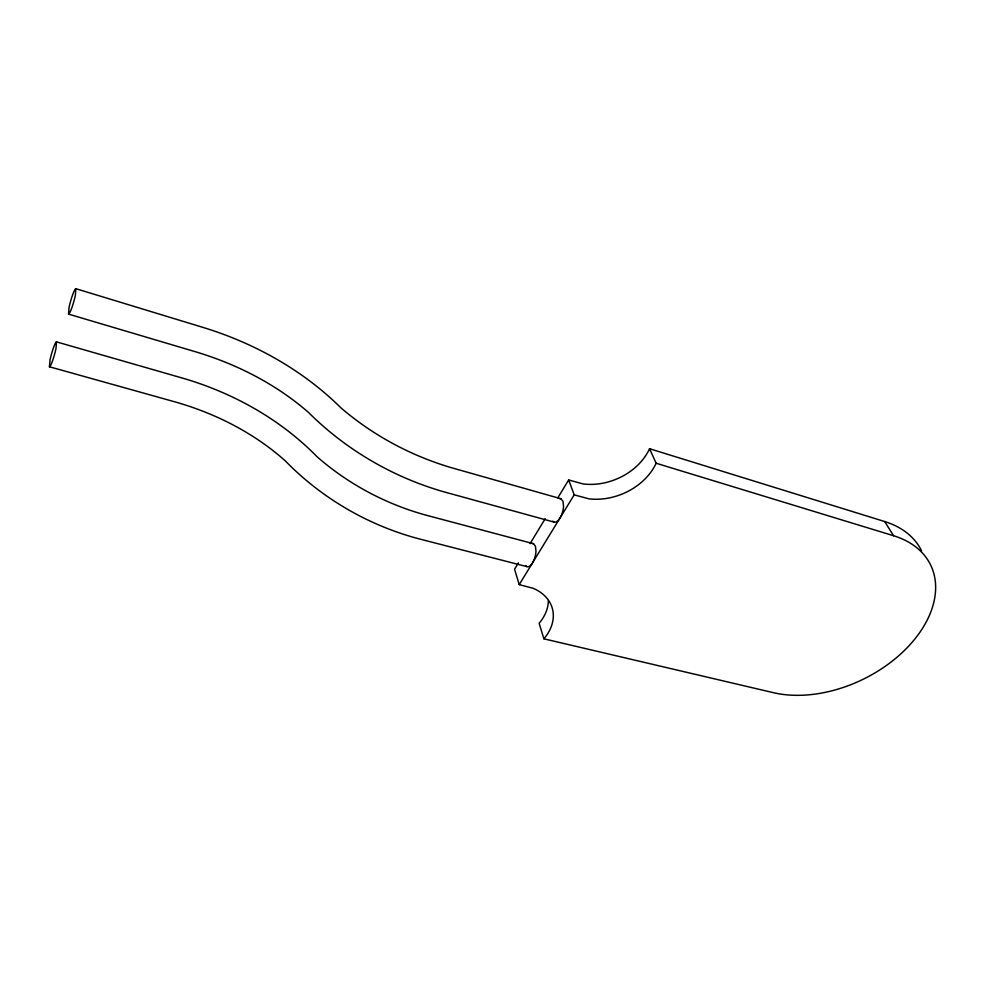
<?xml version="1.0" encoding="UTF-8"?>
<svg xmlns="http://www.w3.org/2000/svg" width="984" height="984" viewBox="0 0 984 984"><rect width="100%" height="100%" fill="white"/><g stroke="black" fill="none" stroke-linecap="round" stroke-linejoin="round"><path stroke-width="1.48" d="M518.433 562.836L514.571 569.207L519.208 584.631L533.205 588.309A51.672 36.998 -16 0 1 543.906 638.825L773.449 692.687A111.032 73.345 -25.9 0 0 916.744 636.611A111.032 73.345 -25.9 0 0 893.558 535.726L884.702 521.545L649.551 448.716A55.006 42.742 -22.6 0 1 582.995 483.919L568.666 479.946L557.83 497.818M530.081 543.611L545.197 518.679M519.208 584.631L574.201 494.841L568.666 479.946M526.698 566.575L418.692 538.765C368.287 525.37 321.596 498.199 285.212 460.795C253.897 432.886 215.582 413.452 175.373 401.989L49.421 366.761L50.049 359.8A12.94 1.525 -74.2 0 1 56.543 341.891L182.532 378.114C232.888 392.739 280.219 419.098 317.032 456.711C348.262 484.116 385.888 504.14 425.924 515.136L533.525 543.721L535.481 546.341L535.985 551.347A11.956 5.203 -75.4 0 1 532.565 562.836A11.956 5.203 -75.4 0 1 526.698 566.575L525.579 565.579M553.881 522.061L444.645 492.037C393.489 477.535 346.085 449.934 308.423 412.37C276.16 384.277 237.255 364.363 196.419 352.038L68.548 314.117L69.052 307.377A13.235 1.599 -74 0 1 75.829 288.681L203.75 327.635C254.856 343.367 302.912 370.193 341.03 407.942C373.194 435.518 411.398 456.01 452.037 467.88L560.868 498.728L562.959 501.225L563.549 506.219A12.189 5.424 -74.4 0 1 560.056 517.941A12.189 5.424 -74.4 0 1 553.881 522.061L552.701 521.139M574.201 494.841L588.69 498.79A55.731 42.927 -22.5 0 0 656.156 463.243L893.558 535.726M75.829 288.681L75.374 295.348A13.235 1.599 -74 0 1 71.709 308.14A13.235 1.599 -74 0 1 68.548 314.117M649.551 448.716L656.156 463.243M56.543 341.891L55.953 348.779A12.94 1.525 -74.2 0 1 52.373 361.288A12.94 1.525 -74.2 0 1 49.421 366.761M543.906 638.825L539.134 623.303A51.045 36.912 -16 0 0 548.371 600.572M559.429 498.642A12.189 5.424 -74.4 0 1 560.868 498.728M532.172 543.549A11.956 5.203 -75.4 0 1 533.525 543.721M884.702 521.545A109.753 73.283 -26 0 1 921.565 550.831"/></g></svg>
